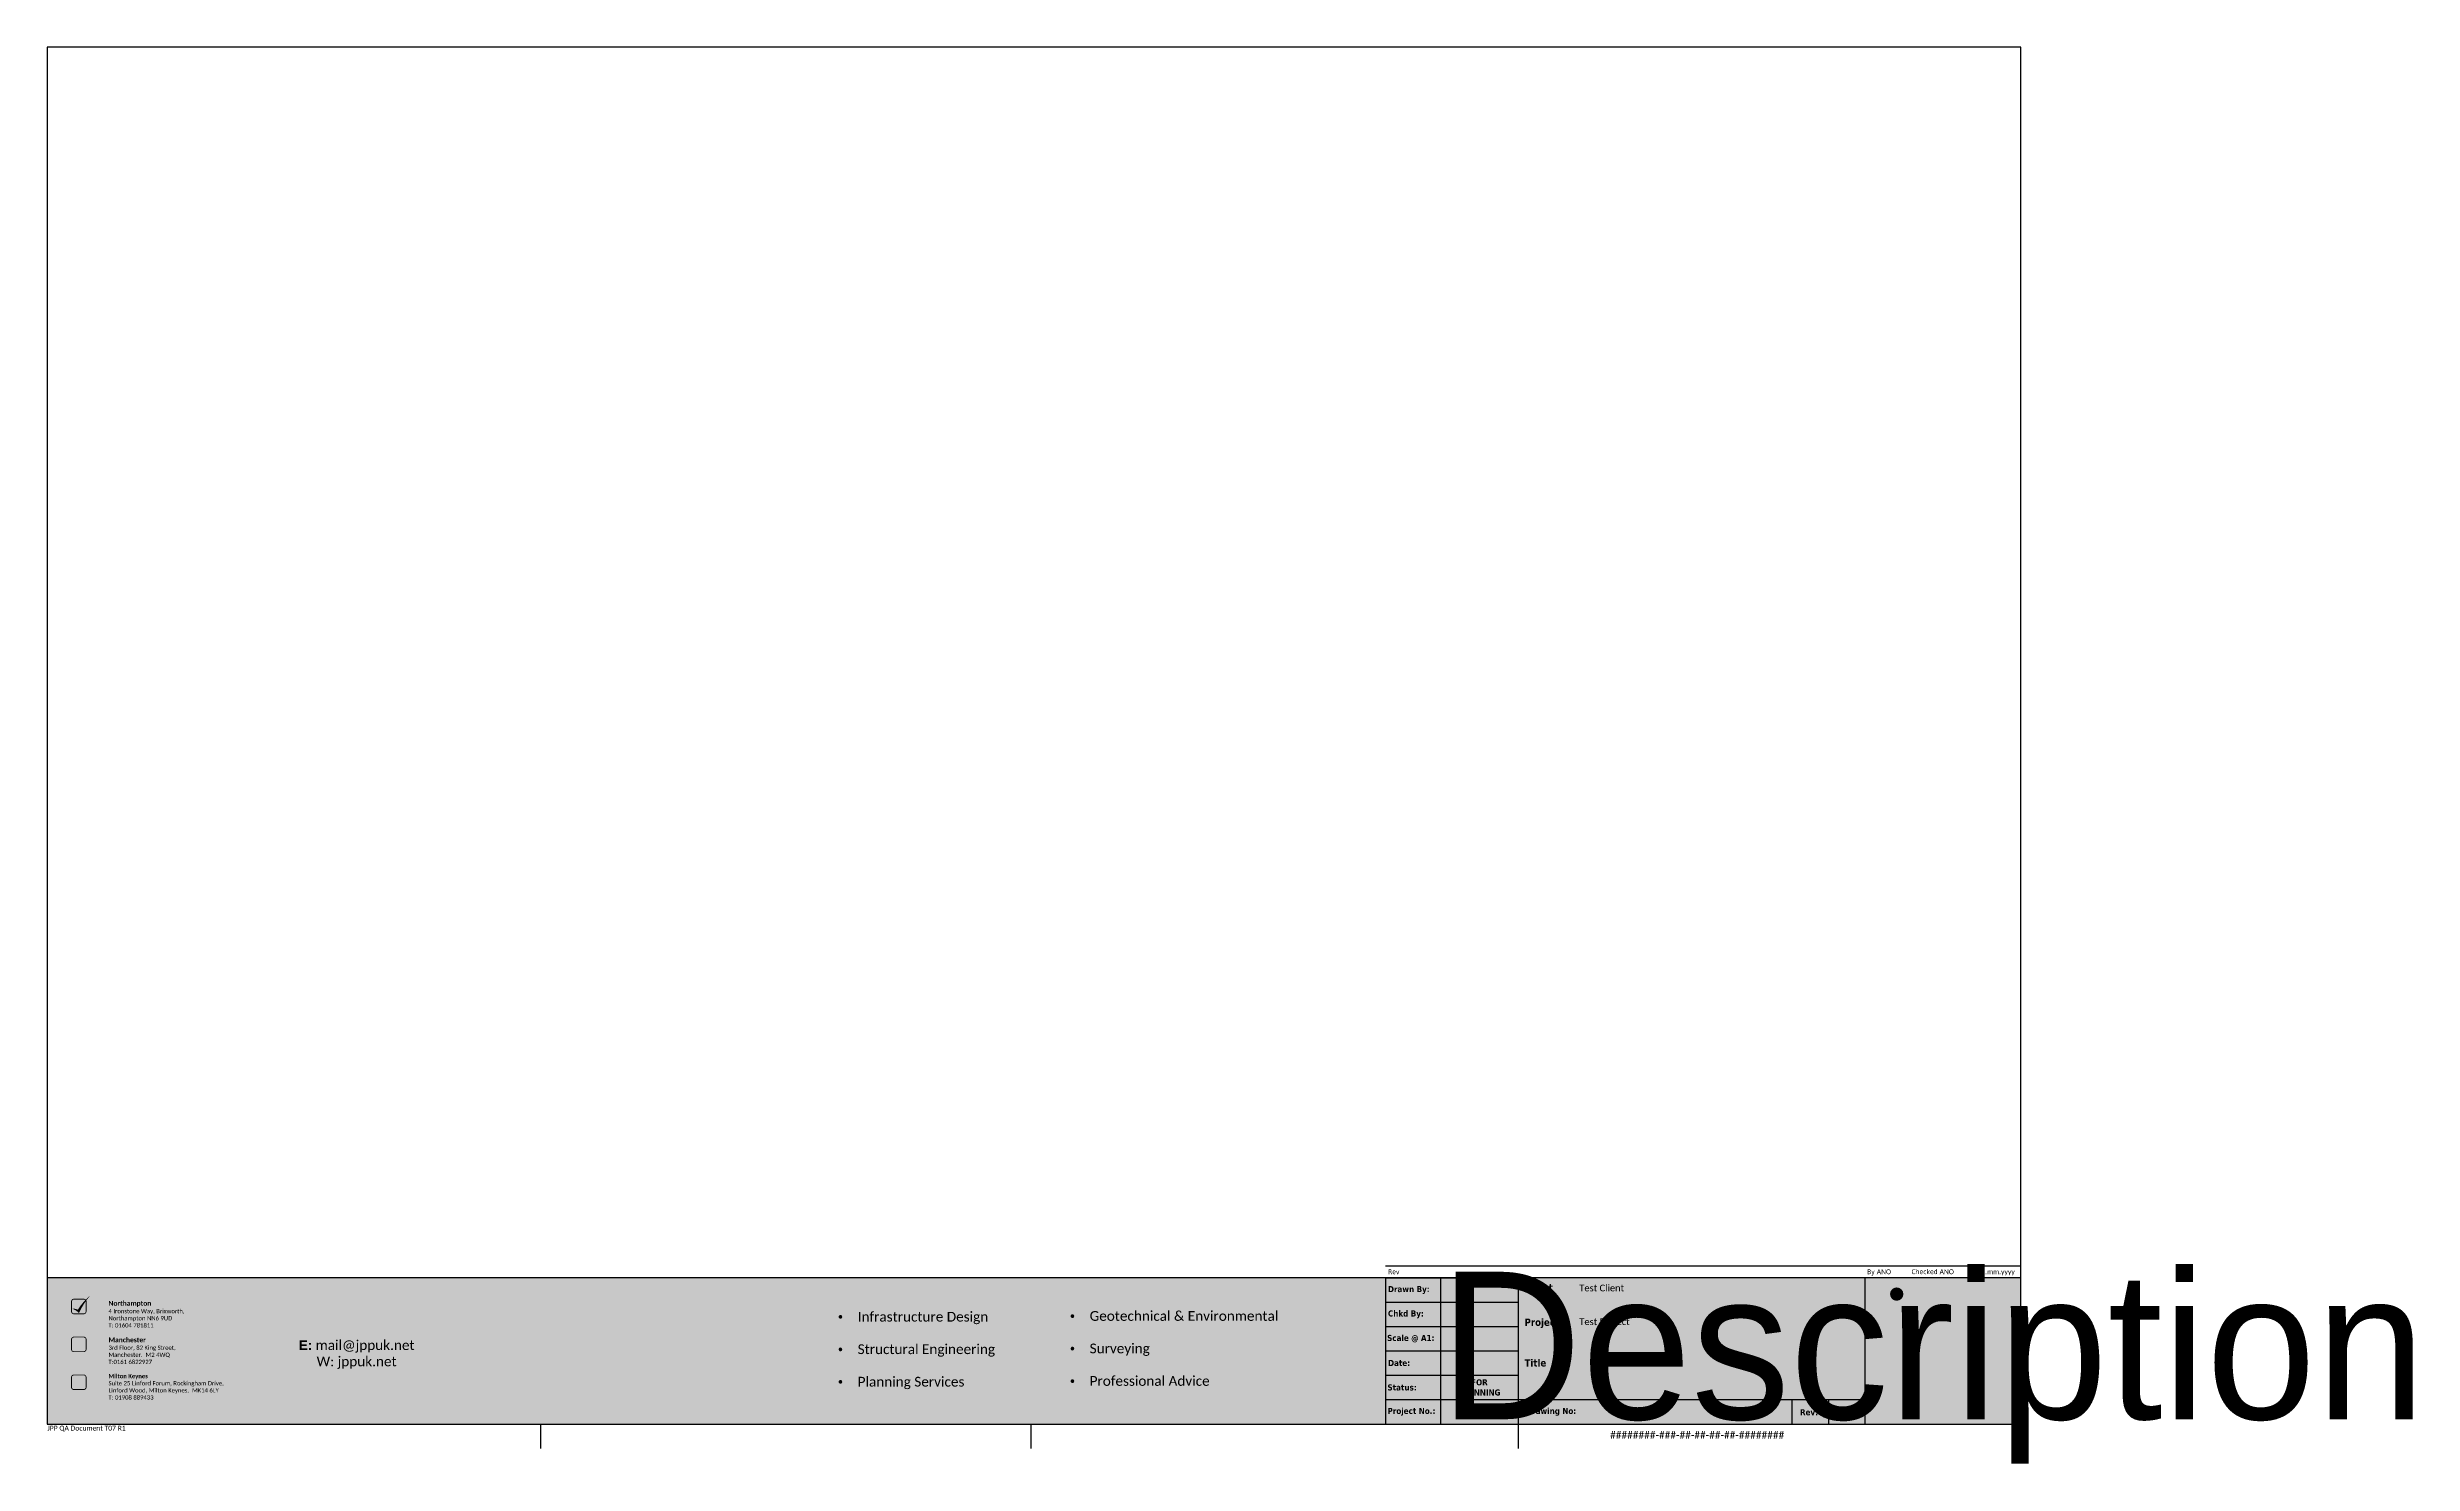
# Paper-space layout 'CIV_A1L' of a CAD drawing. Header units: metres. Extents: x 15 to 986, y -2 to 579.
import ezdxf
from ezdxf.enums import TextEntityAlignment as Align

# ---------------------------------------------------------------- set-up
doc = ezdxf.new("R2018")
doc.units = ezdxf.units.M
doc.layers.get('0').update_dxf_attribs({"linetype": 'CONTINUOUS'})
doc.layers.get('Defpoints').update_dxf_attribs({"linetype": 'CONTINUOUS'})
for name, color, linetype in [('JPP_Mask', 7, 'CONTINUOUS'), ('JPP_Mask Text', 7, 'CONTINUOUS'), ('Margin', 7, 'CONTINUOUS'), ('Spacing Lines', 162, 'CONTINUOUS')]:
    doc.layers.add(name, color=color, linetype=linetype)
doc.styles.get("Standard").update_dxf_attribs({"font": 'calibri.ttf', "height": 2})
doc.styles.add('STANDARD NON ANNOTATIVE', font='calibri.ttf')

# ---------------------------------------------------------------- blocks, each defined once
blk = doc.blocks.new('*U27')
at = {"layer": 'Defpoints'}
blk.add_lwpolyline([(-112.9999987747785, 4.95625584232036), (147.7500012252215, 4.956255842320363)], dxfattribs=at)
at = {"color": 7, "lineweight": 30}
blk.add_attdef('DESCRIPTION', text='', height=2, dxfattribs=at).set_placement((-90.95804787845043, 2.478127522250418), align=Align.MIDDLE_LEFT)
at = {"color": 7}
for tag, p in [('REV', (-101.6024326219642, 2.478127522250418)), ('DRAWN', (88.54819592777358, 2.478127522250418)), ('CHECKED', (114.3435922382244, 2.478914050447656)), ('DATE', (129.7451465951435, 2.480582706642309))]:
    blk.add_attdef(tag, text='', height=2, dxfattribs=at).set_placement(p, align=Align.MIDDLE_LEFT)
at = {"layer": 'JPP_Mask Text', "char_height": 2, "attachment_point": 4, "style": 'STANDARD NON ANNOTATIVE'}
for s, insert, width in [('{\\fTahoma|b0|i0|c0|p34;Rev}', (-111.9999987747785, 2.478127522250418), 4.397566152814306), ('{\\fTahoma|b0|i0|c0|p34;By}', (84.6117262312323, 2.203812790579207), 10.20884799879764), ('{\\fTahoma|b0|i0|c0|p34;Checked}', (102.8321346995649, 2.499388163485431), 11.51145753865944)]:
    blk.add_mtext(s, dxfattribs=dict(at, insert=insert, width=width))
blk = doc.blocks.new('*U34')
at = {"linetype": 'Continuous'}
h = blk.add_hatch(color=255, dxfattribs=at)
h.dxf.hatch_style = 1
edge = h.paths.add_edge_path()
edge.add_spline(control_points=[(9.315954642082218, 241.4654752953491), (5.525634642082238, 241.4654752953491), (2.453634642082235, 244.5374752953491), (2.453634642082235, 248.3270752953491), (2.453634642082235, 252.1166742953492), (5.525634642082238, 255.1886742953492), (9.315954642082218, 255.1886742953492), (13.1045946420822, 255.1886742953492), (16.17563464208224, 252.1166742953492), (16.17563464208224, 248.3270752953491), (16.17563464208224, 244.5374752953491), (13.1045946420822, 241.4654752953491), (9.315954642082218, 241.4654752953491)], knot_values=[0, 0, 0, 0, 1, 1, 1, 2, 2, 2, 3, 3, 3, 4, 4, 4, 4], degree=3, periodic=0)
h = blk.add_hatch(color=255, dxfattribs=at)
h.dxf.hatch_style = 1
edge = h.paths.add_edge_path()
edge.add_spline(control_points=[(92.08065671607385, 162.6771281593324), (93.64705671607383, 162.4755281593324), (95.21345671607382, 162.2739281593323), (96.77985671607381, 162.0723281593323), (97.62225671607384, 161.4699281593324), (97.37745671607384, 159.4227281593324), (96.53985671607383, 159.0627281593324), (90.75825671607383, 159.3027281593324), (87.26625671607384, 159.4227281593324), (83.04921671607384, 159.4227281593324), (78.71145671607384, 159.4227281593324), (75.10017671607385, 159.3027281593324), (71.72793671607387, 159.0627281593324), (70.88505671607383, 159.4227281593324), (70.64337671607386, 161.4699281593324), (71.48697671607387, 162.0723281593324), (72.33009671607387, 162.1931281593324), (73.17321671607387, 162.3139281593323), (74.01633671607387, 162.4347281593323), (78.47049671607384, 163.0371281593324), (78.59145671607384, 164.2395281593324), (78.59145671607384, 172.9107271593324), (78.59145671607384, 190.1731268259992), (78.59145671607384, 207.4355264926658), (78.59145671607384, 224.6979261593325), (78.59145671607384, 229.3947261593324), (78.59145671607384, 229.9947261593324), (75.33921671607386, 232.1667261593324), (74.97889671607386, 232.4075261593323), (74.61857671607386, 232.6483261593323), (74.25825671607386, 232.8891261593323), (73.77537671607386, 233.3691261593324), (73.77537671607386, 234.6963261593324), (74.37921671607386, 235.0539261593324), (77.51145671607385, 236.3787261593324), (83.16921671607385, 239.2683261593324), (86.30145671607384, 241.5603261593324), (87.02385671607384, 241.5603261593324), (87.50625671607385, 241.3179261593324), (87.74385671607384, 240.7155261593324), (87.50625671607385, 238.5459261593324), (87.26625671607384, 236.7435261593324), (87.26625671607384, 235.1739261593324), (87.26625671607384, 234.3315261593324), (87.50625671607385, 233.6115261593324), (88.34865671607385, 233.6115261593324), (89.91345671607384, 234.3315261593324), (97.49985671607384, 239.2683261593324), (105.2086557160738, 239.2683261593324), (117.3718557160739, 239.2683261593324), (125.1982557160738, 229.3947261593324), (125.1982557160738, 217.2315261593324), (125.1982557160738, 200.4915271593324), (112.9174557160738, 188.4483271593324), (95.81505671607384, 188.4483271593324), (93.64785671607383, 188.4483271593324), (90.27585671607385, 188.6859271593324), (89.19105671607385, 188.9283271593324), (88.10625671607384, 188.6859271593324), (87.50625671607385, 188.0859271593324), (87.50625671607385, 185.5563271593324), (87.50625671607385, 181.3411271593324), (87.50625671607385, 177.1259271593325), (87.50625671607385, 172.9107271593325), (87.50625671607385, 164.3619281593324), (87.74385671607384, 163.2771281593324), (92.08065671607385, 162.6771281593324)], knot_values=[0, 0, 0, 0, 1, 1, 1, 2, 2, 2, 3, 3, 3, 4, 4, 4, 5, 5, 5, 6, 6, 6, 7, 7, 7, 8, 8, 8, 9, 9, 9, 10, 10, 10, 11, 11, 11, 12, 12, 12, 13, 13, 13, 14, 14, 14, 15, 15, 15, 16, 16, 16, 17, 17, 17, 18, 18, 18, 19, 19, 19, 20, 20, 20, 21, 21, 21, 22, 22, 22, 22], weights=[1, 1, 1, 1, 1, 1, 1, 1, 1, 1, 1, 1, 1, 1, 1, 1, 1, 1, 1, 1, 1, 1, 1, 1, 1, 1, 1, 1, 1, 1, 1, 1, 1, 1, 1, 1, 1, 1, 1, 1, 1, 1, 1, 1, 1, 1, 1, 1, 1, 1, 1, 1, 1, 1, 1, 1, 1, 1, 1, 1, 1, 1, 1, 1, 1, 1, 1], degree=3, periodic=0)
edge = h.paths.add_edge_path()
edge.add_spline(control_points=[(22.6572987160739, 232.1667261593323), (22.29601871607387, 232.4075261593323), (21.93473871607385, 232.6483261593323), (21.57345871607383, 232.8891261593323), (21.09441871607386, 233.3691261593324), (21.09441871607386, 234.6963261593324), (21.69273871607383, 235.0539261593324), (24.82377771607385, 236.3787261593324), (30.48441771607385, 239.2683261593324), (33.61665771607385, 241.5603261593324), (34.33761771607386, 241.5603261593324), (34.81953771607384, 241.3179261593324), (35.05953771607385, 240.7155261593324), (34.81953771607384, 238.5459261593324), (34.57953771607386, 236.7435261593324), (34.57953771607386, 235.1739261593324), (34.57953771607386, 234.3315261593324), (34.81953771607384, 233.6115261593324), (35.66409771607387, 233.6115261593324), (37.23273771607386, 234.3315261593324), (44.81505771607384, 239.2683261593324), (52.52241771607386, 239.2683261593324), (64.69113771607384, 239.2683261593324), (72.51345671607383, 229.3947261593324), (72.51345671607383, 217.2315261593324), (72.51345671607383, 200.4915271593324), (60.23337771607383, 188.4483271593324), (43.13241771607385, 188.4483271593324), (40.96305771607383, 188.4483271593324), (37.59177771607385, 188.6859271593324), (36.50601771607386, 188.9283271593324), (35.42241771607384, 188.6859271593324), (34.81953771607384, 188.0859271593324), (34.81953771607384, 185.5563271593324), (34.81953771607384, 181.3411271593324), (34.81953771607384, 177.1259271593325), (34.81953771607384, 172.9107271593325), (34.81953771607384, 164.3619281593324), (35.05953771607385, 163.2771281593324), (39.39537771607384, 162.6771281593324), (40.96193771607388, 162.4755281593324), (42.52849771607389, 162.2739281593323), (44.0950577160739, 162.0723281593323), (44.93337771607385, 161.4699281593324), (44.69505771607383, 159.4227281593324), (43.85337771607384, 159.0627281593324), (38.07177771607384, 159.3027281593324), (34.57953771607386, 159.4227281593324), (30.36441771607385, 159.4227281593324), (26.03145771607383, 159.4227281593324), (22.41537871607385, 159.3027281593324), (19.04241871607384, 159.0627281593324), (18.20049871607385, 159.4227281593324), (17.95857871607383, 161.4699281593324), (18.80049871607385, 162.0723281593324), (19.64481871607389, 162.1931281593324), (20.4891387160739, 162.3139281593323), (21.33345871607391, 162.4347281593323), (25.78953771607384, 163.0371281593324), (25.91049771607386, 164.2395281593324), (25.91049771607386, 172.9107271593324), (25.91049771607386, 190.1731268259992), (25.91049771607386, 207.4355264926658), (25.91049771607386, 224.6979261593325), (25.91049771607386, 229.3947261593324), (25.91049771607386, 229.9947261593324), (22.65729871607387, 232.1667261593324)], knot_values=[0, 0, 0, 0, 1, 1, 1, 2, 2, 2, 3, 3, 3, 4, 4, 4, 5, 5, 5, 6, 6, 6, 7, 7, 7, 8, 8, 8, 9, 9, 9, 10, 10, 10, 11, 11, 11, 12, 12, 12, 13, 13, 13, 14, 14, 14, 15, 15, 15, 16, 16, 16, 17, 17, 17, 18, 18, 18, 19, 19, 19, 20, 20, 20, 21, 21, 21, 22, 22, 22, 22], weights=[1, 1, 1, 1, 1, 1, 1, 1, 1, 1, 1, 1, 1, 1, 1, 1, 1, 1, 1, 1, 1, 1, 1, 1, 1, 1, 1, 1, 1, 1, 1, 1, 1, 1, 1, 1, 1, 1, 1, 1, 1, 1, 1, 1, 1, 1, 1, 1, 1, 1, 1, 1, 1, 1, 1, 1, 1, 1, 1, 1, 1, 1, 1, 1, 1, 1, 1], degree=3, periodic=0)
edge = h.paths.add_edge_path()
edge.add_spline(control_points=[(14.71377871607383, 234.4035261593324), (15.51177871607383, 234.4035261593324), (16.15209871607387, 234.0795261593324), (16.31145871607383, 233.4435261593324), (15.99177871607382, 227.8491261593324), (15.67305871607384, 220.1859261593324), (15.67305871607384, 213.6315261593324), (15.67305871607384, 200.7475264926657), (15.67305871607384, 187.8635268259991), (15.67305871607384, 174.9795271593324), (15.67305871607384, 163.4835281593324), (14.55441871607384, 155.4915281593324), (12.31665871607383, 150.0612881593324), (7.52337871607385, 138.5638481593324), (-0.9366212839261578, 130.8951281593324), (-11.95886128392614, 124.0251291593324), (-13.87790128392614, 124.3464891593324), (-14.83694128392615, 126.1044891593324), (-14.19950128392615, 127.7009691593324), (-10.04462128392616, 129.7738491593324), (-7.009821283926172, 132.3368081593324), (-4.773021283926155, 134.8916081593324), (0.9785787160738408, 141.5984081593324), (3.856658716073852, 153.0963281593324), (3.856658716073852, 172.5843271593324), (3.856658716073852, 186.0019268259991), (3.856658716073852, 199.4195264926658), (3.856658716073852, 212.8371261593324), (3.856658716073852, 219.0699261593324), (3.856658716073852, 219.8667261593324), (-0.462381283926149, 222.7419261593324), (-0.9402212839261068, 223.0611261593324), (-1.418061283926093, 223.3803261593324), (-1.895901283926079, 223.6995261593324), (-2.537901283926132, 224.3355261593324), (-2.537901283926132, 226.0923261593324), (-1.738221283926165, 226.5723261593324), (1.937618716073857, 227.8491261593324), (11.04273871607386, 232.0083261593324), (14.71377871607383, 234.4035261593324)], knot_values=[0, 0, 0, 0, 1, 1, 1, 2, 2, 2, 3, 3, 3, 4, 4, 4, 5, 5, 5, 6, 6, 6, 7, 7, 7, 8, 8, 8, 9, 9, 9, 10, 10, 10, 11, 11, 11, 12, 12, 12, 13, 13, 13, 13], weights=[1, 1, 1, 1, 1, 1, 1, 1, 1, 1, 1, 1, 1, 1, 1, 1, 1, 1, 1, 1, 1, 1, 1, 1, 1, 1, 1, 1, 1, 1, 1, 1, 1, 1, 1, 1, 1, 1, 1, 1], degree=3, periodic=0)
edge = h.paths.add_edge_path(flags=16)
edge.add_spline(control_points=[(38.43273771607385, 195.0699271593324), (40.84305771607383, 193.2651271593324), (44.57409771607387, 192.4203271593324), (47.10633771607384, 192.4203271593324), (56.98017771607384, 192.4203271593324), (62.75889771607386, 201.5763271593324), (62.75889771607386, 214.1019261593324), (62.75889771607386, 223.7355261593324), (57.34113771607385, 233.4891261593324), (46.50177771607385, 233.4891261593324), (41.32209771607386, 233.4891261593324), (37.59177771607385, 231.5571261593324), (36.26505771607385, 230.1171261593324), (35.18049771607384, 228.7899261593324), (34.81953771607384, 226.9851261593324), (34.81953771607384, 223.0107261593324), (34.81953771607384, 216.1051264926657), (34.81953771607384, 209.199526825999), (34.81953771607384, 202.2939271593324), (34.81953771607384, 198.4467271593324), (36.02409771607385, 196.9995271593324), (38.43273771607385, 195.0699271593324)], knot_values=[0, 0, 0, 0, 1, 1, 1, 2, 2, 2, 3, 3, 3, 4, 4, 4, 5, 5, 5, 6, 6, 6, 7, 7, 7, 7], weights=[1, 1, 1, 1, 1, 1, 1, 1, 1, 1, 1, 1, 1, 1, 1, 1, 1, 1, 1, 1, 1, 1], degree=3, periodic=0)
edge = h.paths.add_edge_path(flags=16)
edge.add_spline(control_points=[(91.11825671607384, 195.0699271593324), (93.52785671607383, 193.2651271593324), (97.25985671607383, 192.4203271593324), (99.79185671607384, 192.4203271593324), (109.6654557160738, 192.4203271593324), (115.4446557160738, 201.5763271593324), (115.4446557160738, 214.1019261593324), (115.4446557160738, 223.7355261593324), (110.0278557160739, 233.4891261593324), (99.18705671607385, 233.4891261593324), (94.00785671607385, 233.4891261593324), (90.27585671607385, 231.5571261593324), (88.95105671607384, 230.1171261593324), (87.86625671607383, 228.7899261593324), (87.50625671607385, 226.9851261593324), (87.50625671607385, 223.0107261593324), (87.50625671607385, 216.1051264926657), (87.50625671607385, 209.199526825999), (87.50625671607385, 202.2939271593324), (87.50625671607385, 198.4467271593324), (88.71105671607383, 196.9995271593324), (91.11825671607384, 195.0699271593324)], knot_values=[0, 0, 0, 0, 1, 1, 1, 2, 2, 2, 3, 3, 3, 4, 4, 4, 5, 5, 5, 6, 6, 6, 7, 7, 7, 7], weights=[1, 1, 1, 1, 1, 1, 1, 1, 1, 1, 1, 1, 1, 1, 1, 1, 1, 1, 1, 1, 1, 1], degree=3, periodic=0)
blk = doc.blocks.new('Tick')
h = blk.add_hatch(color=255)
h.dxf.hatch_style = 1
edge = h.paths.add_edge_path()
edge.add_arc((-5.204367551032647, -6.02161254090349), 7.273209859221451, 43.46078129643911, 69.72699878945099, ccw=False)
edge.add_arc((27.82063008397041, -13.85638007394441), 30.57179190117827, 139.0172680132614, 155.1704723704244, ccw=False)
edge.add_arc((18.71639133113672, -11.11990909727949), 22.24964404842879, 128.9088510307224, 148.8767391847138)
edge.add_arc((-2.508906315269996, -5.014471870476584), 5.818153347749766, 68.01265408962024, 91.72696884095329)
blk = doc.blocks.new('*U40')
at = {"layer": 'JPP_Mask', "true_color": 0x014b92}
h = blk.add_hatch(color=154, dxfattribs=at)
h.dxf.hatch_style = 1
h.paths.add_polyline_path([(829.9924569496284, 30.00039319691443), (829.9924569496284, 90.00034658961144), (19.99245694962818, 90.00034658961144), (19.99245694962818, 30.00039319691443)])
at = {"color": 255}
for p, q in [((569.2500000000001, 79.99999999999994), (623.7500000000002, 79.99999999999994)), ((569.2500000000001, 69.99999999999994), (623.7500000000002, 69.99999999999996)), ((569.2500000000001, 59.99999999999994), (623.7500000000001, 59.99999999999994)), ((569.2500000000001, 49.99999999999994), (623.7500000000001, 49.99999999999995)), ((569.2500000000001, 39.99999999999994), (766.0985445640983, 39.99999999999994))]:
    blk.add_line(p, q, dxfattribs=at)
at = {"color": 255, "const_width": 0.35}
for points in [[(30.92001600095273, 75.23664705152058), (34.92001600095273, 75.23664705152058, 0.414213562373095), (35.92001600095273, 76.23664705152058), (35.92001600095273, 80.23664705152058, 0.414213562373095), (34.92001600095273, 81.23664705152058), (30.92001600095273, 81.23664705152058, 0.414213562373095), (29.92001600095273, 80.23664705152058), (29.92001600095273, 76.23664705152058, 0.414213562373095)], [(30.92001600095273, 59.68449148460448), (34.92001600095273, 59.68449148460448, 0.414213562373095), (35.92001600095273, 60.68449148460448), (35.92001600095273, 64.68449148460448, 0.414213562373095), (34.92001600095273, 65.68449148460448), (30.92001600095273, 65.68449148460448, 0.414213562373095), (29.92001600095273, 64.68449148460448), (29.92001600095273, 60.68449148460448, 0.414213562373095)], [(30.92001600095273, 44.13233405969984), (34.92001600095273, 44.13233405969984, 0.414213562373095), (35.92001600095273, 45.13233405969984), (35.92001600095273, 49.13233405969984, 0.414213562373095), (34.92001600095273, 50.13233405969984), (30.92001600095273, 50.13233405969984, 0.414213562373095), (29.92001600095273, 49.13233405969984), (29.92001600095273, 45.13233405969984, 0.414213562373095)]]:
    blk.add_lwpolyline(points, format="xyb", close=True, dxfattribs=at)
at = {"layer": 'Defpoints'}
for p, q in [((222.5, 20), (222.5, 30)), ((423.75, 20), (423.75, 30)), ((623.75, 20), (623.75, 29.99999999999994))]:
    blk.add_line(p, q, dxfattribs=at)
at = {"layer": 'Spacing Lines', "color": 255}
for p, q in [((569.2500000000001, 89.99995339269704), (623.7500000000001, 89.99995339269692)), ((569.2500000000001, 89.99995339269704), (569.2500000000001, 29.99999999999996)), ((591.7500000000001, 89.99995339269704), (591.7500000000001, 29.99999999999996)), ((623.75, 29.99999999999996), (623.7500000000001, 89.99995339269698)), ((766.0985445640983, 29.99999999999994), (766.0985445640983, 89.99995339269695)), ((736.0985445640983, 29.99999999999994), (736.0985445640985, 39.99999999999994)), ((751.0985445640983, 29.99999999999994), (751.0985445640983, 39.99999999999994))]:
    blk.add_line(p, q, dxfattribs=at)
blk.add_lwpolyline([(830.0000000000001, 29.99999999999994), (830, 89.99995339269695), (20, 89.99995339269695), (20, 30), (830.0000000000001, 29.99999999999994)], dxfattribs=at)
at = {"color": 255, "xscale": 0.4, "yscale": 0.4, "zscale": 0.4}
blk.add_blockref('*U34', (775.2824904754216, -16.0153444122457), dxfattribs=at)
at = {"layer": 'JPP_Mask', "color": 255}
blk.add_blockref('Tick', (32.89715637534267, 76.54821757311348), dxfattribs=at)
at = {"color": 255, "attachment_point": 4, "style": 'STANDARD NON ANNOTATIVE'}
for s, insert, char_height, width in [('{\\fTahoma|b1|i0|c0|p34;Client}', (626.2500000000001, 86.0380477818433), 3, 27.20992598392013), ('{\\fTahoma|b1|i0|c0|p34;Drawn By:}', (570.2208023054152, 84.99995339269704), 2.5, 25.72530956927631), ('{\\fTahoma|b1|i0|c0|p34;Chkd By:}', (570.2208023054152, 74.99995339269704), 2.5, 25.72530956927631), ('{\\fTahoma|b1|i0|c0|p34;Project}', (626.25, 71.33978012088645), 3, 27.20992598392013), ('{\\fTahoma|b1|i0|c0|p34;Scale @ A1:}', (569.8808732418784, 65.02372244852619), 2.5, 25.72530956927631), ('{\\fTahoma|b1|i0|c0|p34;Date:}', (570.2689255465084, 55.02372244852619), 2.5, 25.72530956927631), ('{\\fTahoma|b1|i0|c0|p34;Title}', (626.2500000000001, 55.06898341168564), 3, 27.20992598392013), ('{\\fTahoma|b1|i0|c0|p34;Status:}', (570.0288971194702, 44.99995339269704), 2.5, 25.72530956927631), ('{\\fTahoma|b1|i0|c0|p34;Project No.:}', (570.0288971194702, 34.9999766963485), 2.5, 25.72530956927631), ('{\\fTahoma|b1|i0|c0|p34;Drawing No:}', (626.9321027800197, 34.99999999999995), 2.5, 39.18354897948348), ('{\\fTahoma|b1|i0|c0|p34;Rev:}', (739.3336099406725, 34.80680128678699), 2.5, 25.72530956927631)]:
    blk.add_mtext(s, dxfattribs=dict(at, insert=insert, char_height=char_height, width=width))
at = {"color": 154, "true_color": 0x004a91, "insert": (45.10676900991916, 60.27594615984086), "char_height": 2, "width": 49.24617388058323, "attachment_point": 4}
blk.add_mtext('{\\fCalibri|b1|i0|c0|p34;\\C255;Northampton\\P\\fCalibri|b0|i0|c0|p34;\\H0.875x;4 Ironstone Way, Brixworth,\\PNorthampton NN6 9UD\\PT: 01604 781811\\P\\P\\fCalibri|b1|i0|c0|p34;\\H1.14286x;Manchester\\P\\fCalibri|b0|i0|c0|p34;\\H0.875x;3rd Floor, 82 King Street,\\PManchester.  M2 4WQ\\fCalibri|b1|i0|c0|p34;\\H1.14286x;\\P\\fCalibri|b0|i0|c0|p34;\\H0.875x;T:0161 6822927\\P\\P\\fCalibri|b1|i0|c0|p34;Milton Keynes\\P\\fCalibri|b0|i0|c0|p34;Suite 25 Linford Forum, Rockingham Drive,\\PLinford Wood, Milton Keynes.  MK14 6LY\\PT: 01908 889433}', dxfattribs=at)
at = {"color": 7, "insert": (146.9328488611427, 58.49565392473042), "char_height": 4, "attachment_point": 5, "style": 'STANDARD NON ANNOTATIVE'}
blk.add_mtext_dynamic_manual_height_columns('{\\fArial|b1|i0|c0|p34;\\C255;E:\\fCalibri|b1|i0|c0|p34; \\fCalibri|b0|i0|c0|p34;mail@jppuk.net\\PW: jppuk.net}', width=55.45517971433931, gutter_width=20, heights=[22.08526833368208], dxfattribs=at)
at = {"color": 162, "insert": (20.02039763379707, 29.31468163923), "char_height": 2, "width": 50.24286120221313, "attachment_point": 1}
blk.add_mtext('JPP QA Document T07 R1', dxfattribs=at)
at = {"color": 255}
blk.add_attdef('PROJECTNO', text='', height=3, dxfattribs=at).set_placement((607.75, 34.99999999999995), align=Align.MIDDLE)
at = {"layer": 'Defpoints', "color": 255, "insert": (661.3914060537145, 26.9861538461538), "char_height": 3, "attachment_point": 1, "style": 'STANDARD NON ANNOTATIVE'}
blk.add_mtext_dynamic_manual_height_columns('########-###-##-##-##-##-########', width=72.8660720986004, gutter_width=10, heights=[0], dxfattribs=at)
at = {"layer": 'JPP_Mask', "color": 255}
for tag, p in [('DRAWNBY', (607.7500000000001, 84.99997669634843)), ('CHECKEDBY', (607.7500000000002, 74.99999999999994)), ('SCALE', (607.7500000000002, 64.99999999999994)), ('DATE', (607.7500000000001, 54.99999999999994))]:
    blk.add_attdef(tag, text='', height=2, dxfattribs=at).set_placement(p, align=Align.MIDDLE)
for tag, p in [('CLIENT1', (648.75, 84.44439999999993)), ('CLIENT2', (648.75, 78.88889999999994)), ('PROJECT1', (648.75, 70.59843103916744)), ('PROJECT2', (648.75, 65.04293103916743)), ('PROJECT3', (648.75, 59.48723103916743)), ('TITLE1', (648.75, 53.930664555886)), ('TITLE2', (648.75, 48.37147051955212)), ('TITLE3', (648.75, 42.82013391743562))]:
    blk.add_attdef(tag, p, '', height=2.75, dxfattribs=at)
at = {"layer": 'JPP_Mask', "color": 255, "style": 'STANDARD NON ANNOTATIVE'}
for tag, p in [('DRAWINGNO.', (658.75, 33.74020836225577)), ('REV.', (752.7482168884181, 33.5421521914393))]:
    blk.add_attdef(tag, p, '', height=3, dxfattribs=at)
at = {"layer": 'Margin', "char_height": 4, "width": 177.4753907440388, "attachment_point": 4}
for s, insert in [('\\pxi-3,l3,t2,3;{\\fSymbol|b0|i0|c2|p18;\\C255;·^I}{\\C255;Infrastructure Design \\P\\P{\\fSymbol|b0|i0|c2|p18;·^I}Structural Engineering\\P\\P{\\fSymbol|b0|i0|c2|p18;·^I}Planning Services}', (344.5759560794272, 60.16699016399699)), ('{\\C255;\\P\\pxi-3,l3,t2,3;{\\fSymbol|b0|i0|c2|p18;·^I}Geotechnical & Environmental\\P\\pi0,l0,tz;\\P\\pi-3,l3,t2,3;{\\fSymbol|b0|i0|c2|p18;·^I}Surveying\\P\\pi0,l0,tz;\\P\\pi-3,l3,t2,3;{\\fSymbol|b0|i0|c2|p18;·^I}Professional Advice}', (439.7856943212087, 64.3251087613925))]:
    blk.add_mtext(s, dxfattribs=dict(at, insert=insert))
blk = doc.blocks.new('*U22')
at = {"layer": 'JPP_Mask Text', "color": 255, "insert": (782.3936057420312, 76.56197479977789), "char_height": 2.5, "width": 25.82838635759754, "attachment_point": 5, "style": 'STANDARD NON ANNOTATIVE'}
blk.add_mtext('\\pxqc;{\\fTahoma|b1|i0|c0|p34;FOR\\P\\pq*;PLANNING}', dxfattribs=at)

psp = doc.layouts.new('CIV_A1L')

# ---------------------------------------------------------------- linework, layer by layer
at = {"layer": 'Defpoints'}
psp.add_lwpolyline([(15.40319876882847, 14.43451376461604), (825.4031987688285, 14.43451376461604), (825.4031987688285, 579.434513764616), (15.40319876882847, 579.434513764616)], close=True, dxfattribs=at)

# ---------------------------------------------------------------- block references
at = {"layer": 'JPP_Mask'}
ref = psp.add_blockref('*U27', (677.6531969838946, 74.43446795513263), dxfattribs=at)
lines = psp.add_mtext('Description', dxfattribs={"layer": '0', "color": 7, "insert": (586.6951491054442, 76.91259547738305), "char_height": 60.50937934481499, "attachment_point": 1})
ref.add_attrib('DESCRIPTION', '', (586.6951491054442, 76.91259547738305)).embed_mtext(lines)
ref.add_attrib('DRAWN', 'ANO', dxfattribs={"layer": '0', "color": 7, "height": 2}).set_placement((766.2013929116682, 76.91259547738305), align=Align.MIDDLE_LEFT)
ref.add_attrib('CHECKED', 'ANO', dxfattribs={"layer": '0', "color": 7, "height": 2}).set_placement((791.996789222119, 76.91338200558029), align=Align.MIDDLE_LEFT)
ref.add_attrib('DATE', 'dd.mm.yyyy', dxfattribs={"layer": '0', "color": 7, "height": 2}).set_placement((807.3983435790382, 76.91505066177494), align=Align.MIDDLE_LEFT)
psp.add_blockref('*U40', (-4.596801231171526, -15.56548623538396), dxfattribs=at).add_auto_attribs({'CLIENT1': 'Test Client', 'PROJECT1': 'Test Project'})
psp.add_blockref('*U22', (-179.2404069732027, -47.1274610351619), dxfattribs=at)

doc.saveas('drawing.dxf')
